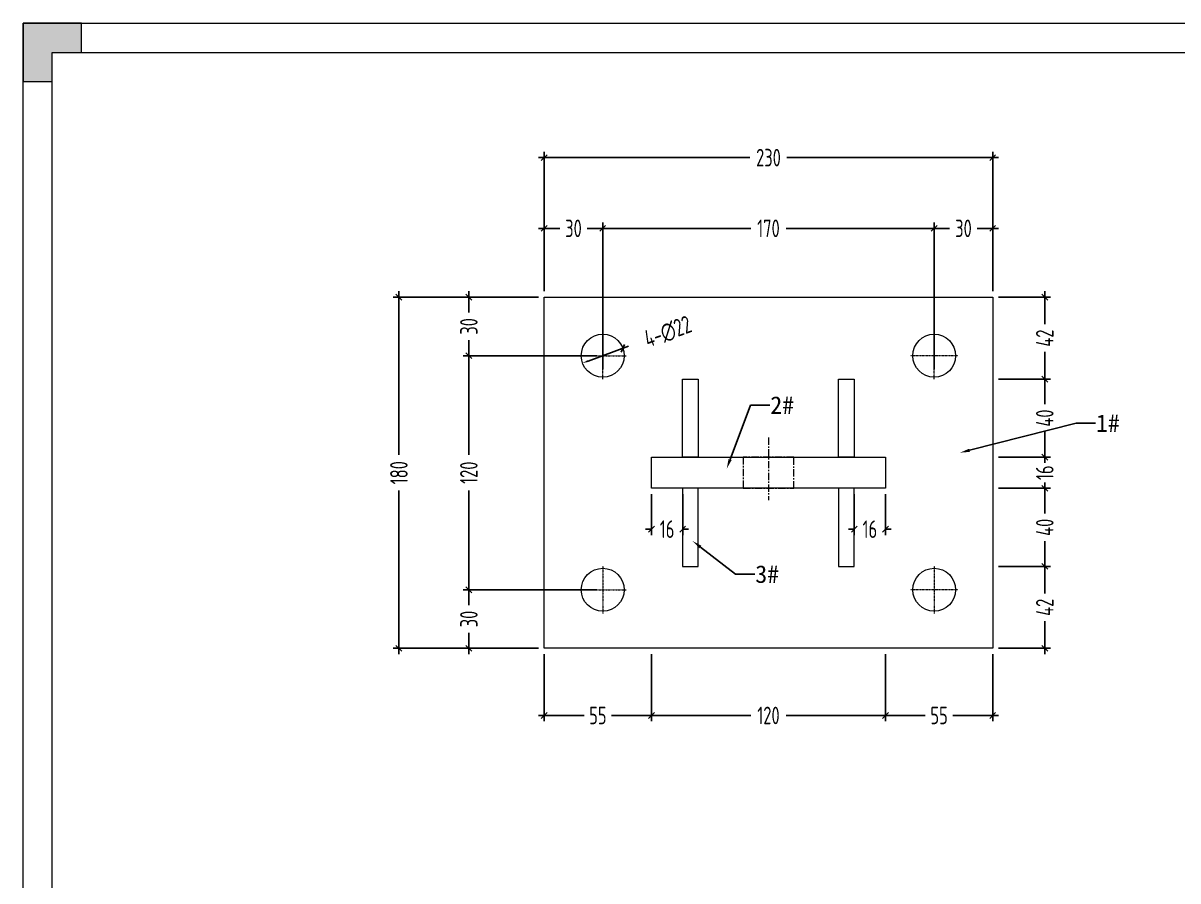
# Model space of a CAD drawing. Header units: millimetres. Extents: x 136606 to 1229059, y 82794 to 127566.
# Drawn here: x 952495 to 953087, y 126906 to 127346 of the extents above; entities that cross this region are included whole.
import ezdxf
from ezdxf import colors
from ezdxf.entities.mleader import LeaderData, LeaderLine
from ezdxf.math import Vec2, Vec3

# ---------------------------------------------------------------- set-up
doc = ezdxf.new("R2010")
doc.units = ezdxf.units.MM
doc.linetypes.add('CENTER', pattern=[0.6, 0.375, -0.075, 0.075, -0.075])
doc.linetypes.add('CENTER2', pattern=[28.575, 19.05, -3.175, 3.175, -3.175])
doc.layers.add('HR-dimension', color=9, linetype='Continuous')
doc.layers.add('标注', color=9, linetype='Continuous')
for name, color, linetype, lineweight in [('加强板', 140, 'Continuous', 18), ('图框', 7, 'Continuous', 13), ('文本', 3, 'Continuous', 13), ('结构', 4, 'Continuous', 18), ('虚线', 1, 'CENTER2', 0)]:
    doc.layers.add(name, color=color, linetype=linetype, lineweight=lineweight)
doc.styles.add('Arial', font='arial.ttf')
doc.styles.add('hztxt', font='ros1.shx', dxfattribs={"width": 0.8, "bigfont": 'hztxt.shx'})
doc.dimstyles.new('DIM-3', dxfattribs={"dimscale": 3, "dimtxt": 3, "dimasz": 1, "dimexe": 1, "dimexo": 1, "dimgap": 1, "dimtad": 0, "dimdec": 1, "dimrnd": 0.0005, "dimzin": 9, "dimdsep": 46, "dimtxsty": 'hztxt', "dimblk": 'OBLIQUE', "dimcen": 0, "dimdle": 1, "dimclrd": 9, "dimclre": 9, "dimclrt": 2, "dimazin": 2, "dimtfac": 1, "dimtdec": 1, "dimtofl": 0, "dimtmove": 0, "dimatfit": 3, "dimfxl": 1, "dimarcsym": 2})
doc.dimstyles.new('HR-A3-DIM3', dxfattribs={"dimscale": 3, "dimtxt": 3, "dimasz": 1, "dimexe": 1, "dimexo": 1, "dimgap": 1, "dimtad": 1, "dimdec": 1, "dimdsep": 46, "dimtxsty": 'hztxt', "dimblk2": 'OBLIQUE', "dimsah": 1, "dimcen": 0, "dimdle": 1, "dimclrd": 9, "dimclre": 9, "dimclrt": 2, "dimadec": 1, "dimazin": 0, "dimtfac": 1, "dimtdec": 1, "dimtix": 1, "dimtmove": 2, "dimatfit": 3, "dimfxl": 1, "dimtfill": 1, "dimtolj": 1, "dimtzin": 0, "dimarcsym": 1})

# ---------------------------------------------------------------- blocks, each defined once
blk = doc.blocks.new('_Oblique')
at = {"color": 0, "linetype": 'ByBlock', "lineweight": -2}
blk.add_line((-0.5, -0.5), (0.5, 0.5), dxfattribs=at)
blk = doc.blocks.new('*D493')
at = {"layer": 'Defpoints', "color": 0, "ltscale": 10, "transparency": 16777216}
for p in [(952762.26, 127205.16), (952723.61, 127175.16), (952792.26, 127175.16)]:
    blk.add_point(p, dxfattribs=at)
at = {"layer": 'HR-dimension', "color": 9, "lineweight": -2, "ltscale": 10, "transparency": 16777216}
for p, q in [((952759.26, 127205.16), (952720.61, 127205.16)), ((952723.61, 127208.16), (952723.61, 127197.24)), ((952723.61, 127172.16), (952723.61, 127183.08)), ((952789.26, 127175.16), (952720.61, 127175.16))]:
    blk.add_line(p, q, dxfattribs=at)
at = {"layer": 'HR-dimension', "color": 9, "lineweight": -2, "ltscale": 10, "transparency": 16777216, "xscale": 3, "yscale": 3, "zscale": 3}
for p, rotation in [((952723.61, 127205.16), 90), ((952723.61, 127175.16), 270)]:
    blk.add_blockref('_Oblique', p, dxfattribs=dict(at, rotation=rotation))
at = {"layer": 'HR-dimension', "color": 2, "ltscale": 10, "transparency": 16777216, "insert": (952723.61, 127190.16), "char_height": 9, "attachment_point": 5, "rotation": 90, "style": 'hztxt'}
blk.add_mtext('30', dxfattribs=at)
blk = doc.blocks.new('*D357')
at = {"layer": 'Defpoints', "color": 0, "ltscale": 10, "transparency": 16777216}
for p in [(952792.26, 127175.16), (952723.61, 127055.16), (952792.26, 127055.16)]:
    blk.add_point(p, dxfattribs=at)
at = {"layer": 'HR-dimension', "color": 9, "lineweight": -2, "ltscale": 10, "transparency": 16777216}
for p, q in [((952789.26, 127175.16), (952720.61, 127175.16)), ((952723.61, 127178.16), (952723.61, 127124.28)), ((952723.61, 127052.16), (952723.61, 127106.04)), ((952789.26, 127055.16), (952720.61, 127055.16))]:
    blk.add_line(p, q, dxfattribs=at)
at = {"layer": 'HR-dimension', "color": 9, "lineweight": -2, "ltscale": 10, "transparency": 16777216, "xscale": 3, "yscale": 3, "zscale": 3}
for p, rotation in [((952723.61, 127175.16), 90), ((952723.61, 127055.16), 270)]:
    blk.add_blockref('_Oblique', p, dxfattribs=dict(at, rotation=rotation))
at = {"layer": 'HR-dimension', "color": 2, "ltscale": 10, "transparency": 16777216, "insert": (952723.61, 127115.16), "char_height": 9, "attachment_point": 5, "rotation": 90, "style": 'hztxt'}
blk.add_mtext('120', dxfattribs=at)
blk = doc.blocks.new('*D494')
at = {"layer": 'Defpoints', "color": 0, "ltscale": 10, "transparency": 16777216}
for p in [(952792.26, 127055.16), (952723.61, 127025.16), (952762.26, 127025.16)]:
    blk.add_point(p, dxfattribs=at)
at = {"layer": 'HR-dimension', "color": 9, "lineweight": -2, "ltscale": 10, "transparency": 16777216}
for p, q in [((952723.61, 127058.16), (952723.61, 127047.24)), ((952789.26, 127055.16), (952720.61, 127055.16)), ((952723.61, 127022.16), (952723.61, 127033.08)), ((952759.26, 127025.16), (952720.61, 127025.16))]:
    blk.add_line(p, q, dxfattribs=at)
at = {"layer": 'HR-dimension', "color": 9, "lineweight": -2, "ltscale": 10, "transparency": 16777216, "xscale": 3, "yscale": 3, "zscale": 3}
for p, rotation in [((952723.61, 127055.16), 90), ((952723.61, 127025.16), 270)]:
    blk.add_blockref('_Oblique', p, dxfattribs=dict(at, rotation=rotation))
at = {"layer": 'HR-dimension', "color": 2, "ltscale": 10, "transparency": 16777216, "insert": (952723.61, 127040.16), "char_height": 9, "attachment_point": 5, "rotation": 90, "style": 'hztxt'}
blk.add_mtext('30', dxfattribs=at)
blk = doc.blocks.new('*D495')
at = {"layer": 'Defpoints', "color": 0, "ltscale": 10, "transparency": 16777216}
for p in [(952687.74, 127205.16), (952762.26, 127205.16), (952762.26, 127025.16)]:
    blk.add_point(p, dxfattribs=at)
at = {"layer": 'HR-dimension', "color": 9, "lineweight": -2, "ltscale": 10, "transparency": 16777216}
for p, q in [((952759.26, 127205.16), (952684.74, 127205.16)), ((952687.74, 127208.16), (952687.74, 127124.28)), ((952687.74, 127022.16), (952687.74, 127106.04)), ((952759.26, 127025.16), (952684.74, 127025.16))]:
    blk.add_line(p, q, dxfattribs=at)
at = {"layer": 'HR-dimension', "color": 9, "lineweight": -2, "ltscale": 10, "transparency": 16777216, "xscale": 3, "yscale": 3, "zscale": 3}
for p, rotation in [((952687.74, 127205.16), 90), ((952687.74, 127025.16), 270)]:
    blk.add_blockref('_Oblique', p, dxfattribs=dict(at, rotation=rotation))
at = {"layer": 'HR-dimension', "color": 2, "ltscale": 10, "transparency": 16777216, "insert": (952687.74, 127115.16), "char_height": 9, "attachment_point": 5, "rotation": 90, "style": 'hztxt'}
blk.add_mtext('180', dxfattribs=at)
blk = doc.blocks.new('*D358')
at = {"layer": 'Defpoints', "color": 0, "ltscale": 10, "transparency": 16777216}
for p in [(952792.26, 127240.44), (952762.26, 127205.16), (952792.26, 127165.16)]:
    blk.add_point(p, dxfattribs=at)
at = {"layer": 'HR-dimension', "color": 9, "lineweight": -2, "ltscale": 10, "transparency": 16777216}
for p, q in [((952759.26, 127240.44), (952770.18, 127240.44)), ((952762.26, 127208.16), (952762.26, 127243.44)), ((952795.26, 127240.44), (952784.34, 127240.44)), ((952792.26, 127168.16), (952792.26, 127243.44))]:
    blk.add_line(p, q, dxfattribs=at)
at = {"layer": 'HR-dimension', "color": 9, "lineweight": -2, "ltscale": 10, "transparency": 16777216, "xscale": 3, "yscale": 3, "zscale": 3, "rotation": 180}
blk.add_blockref('_Oblique', (952762.26, 127240.44), dxfattribs=at)
at = {"layer": 'HR-dimension', "color": 9, "lineweight": -2, "ltscale": 10, "transparency": 16777216, "xscale": 3, "yscale": 3, "zscale": 3}
blk.add_blockref('_Oblique', (952792.26, 127240.44), dxfattribs=at)
at = {"layer": 'HR-dimension', "color": 2, "ltscale": 10, "transparency": 16777216, "insert": (952777.26, 127240.44), "char_height": 9, "attachment_point": 5, "style": 'hztxt'}
blk.add_mtext('30', dxfattribs=at)
blk = doc.blocks.new('*D359')
at = {"layer": 'Defpoints', "color": 0, "ltscale": 10, "transparency": 16777216}
for p in [(952962.26, 127240.44), (952792.26, 127165.16), (952962.26, 127165.16)]:
    blk.add_point(p, dxfattribs=at)
at = {"layer": 'HR-dimension', "color": 9, "lineweight": -2, "ltscale": 10, "transparency": 16777216}
for p, q in [((952789.26, 127240.44), (952868.14, 127240.44)), ((952792.26, 127168.16), (952792.26, 127243.44)), ((952965.26, 127240.44), (952886.38, 127240.44)), ((952962.26, 127168.16), (952962.26, 127243.44))]:
    blk.add_line(p, q, dxfattribs=at)
at = {"layer": 'HR-dimension', "color": 9, "lineweight": -2, "ltscale": 10, "transparency": 16777216, "xscale": 3, "yscale": 3, "zscale": 3, "rotation": 180}
blk.add_blockref('_Oblique', (952792.26, 127240.44), dxfattribs=at)
at = {"layer": 'HR-dimension', "color": 9, "lineweight": -2, "ltscale": 10, "transparency": 16777216, "xscale": 3, "yscale": 3, "zscale": 3}
blk.add_blockref('_Oblique', (952962.26, 127240.44), dxfattribs=at)
at = {"layer": 'HR-dimension', "color": 2, "ltscale": 10, "transparency": 16777216, "insert": (952877.26, 127240.44), "char_height": 9, "attachment_point": 5, "style": 'hztxt'}
blk.add_mtext('170', dxfattribs=at)
blk = doc.blocks.new('*D496')
at = {"layer": 'Defpoints', "color": 0, "ltscale": 10, "transparency": 16777216}
for p in [(952992.26, 127240.44), (952992.26, 127205.16), (952962.26, 127165.16)]:
    blk.add_point(p, dxfattribs=at)
at = {"layer": 'HR-dimension', "color": 9, "lineweight": -2, "ltscale": 10, "transparency": 16777216}
for p, q in [((952959.26, 127240.44), (952970.18, 127240.44)), ((952962.26, 127168.16), (952962.26, 127243.44)), ((952995.26, 127240.44), (952984.34, 127240.44)), ((952992.26, 127208.16), (952992.26, 127243.44))]:
    blk.add_line(p, q, dxfattribs=at)
at = {"layer": 'HR-dimension', "color": 9, "lineweight": -2, "ltscale": 10, "transparency": 16777216, "xscale": 3, "yscale": 3, "zscale": 3, "rotation": 180}
blk.add_blockref('_Oblique', (952962.26, 127240.44), dxfattribs=at)
at = {"layer": 'HR-dimension', "color": 9, "lineweight": -2, "ltscale": 10, "transparency": 16777216, "xscale": 3, "yscale": 3, "zscale": 3}
blk.add_blockref('_Oblique', (952992.26, 127240.44), dxfattribs=at)
at = {"layer": 'HR-dimension', "color": 2, "ltscale": 10, "transparency": 16777216, "insert": (952977.26, 127240.44), "char_height": 9, "attachment_point": 5, "style": 'hztxt'}
blk.add_mtext('30', dxfattribs=at)
blk = doc.blocks.new('*D497')
at = {"layer": 'Defpoints', "color": 0, "ltscale": 10, "transparency": 16777216}
for p in [(952762.26, 127276.69), (952762.26, 127205.16), (952992.26, 127205.16)]:
    blk.add_point(p, dxfattribs=at)
at = {"layer": 'HR-dimension', "color": 9, "lineweight": -2, "ltscale": 10, "transparency": 16777216}
for p, q in [((952759.26, 127276.69), (952867.78, 127276.69)), ((952762.26, 127208.16), (952762.26, 127279.69)), ((952995.26, 127276.69), (952886.74, 127276.69)), ((952992.26, 127208.16), (952992.26, 127279.69))]:
    blk.add_line(p, q, dxfattribs=at)
at = {"layer": 'HR-dimension', "color": 9, "lineweight": -2, "ltscale": 10, "transparency": 16777216, "xscale": 3, "yscale": 3, "zscale": 3, "rotation": 180}
blk.add_blockref('_Oblique', (952762.26, 127276.69), dxfattribs=at)
at = {"layer": 'HR-dimension', "color": 9, "lineweight": -2, "ltscale": 10, "transparency": 16777216, "xscale": 3, "yscale": 3, "zscale": 3}
blk.add_blockref('_Oblique', (952992.26, 127276.69), dxfattribs=at)
at = {"layer": 'HR-dimension', "color": 2, "ltscale": 10, "transparency": 16777216, "insert": (952877.26, 127276.69), "char_height": 9, "attachment_point": 5, "style": 'hztxt'}
blk.add_mtext('230', dxfattribs=at)
blk = doc.blocks.new('*D486')
at = {"layer": 'Defpoints', "color": 0, "ltscale": 10, "transparency": 16777216}
for p in [(952802.59, 127178.93), (952781.92, 127171.39)]:
    blk.add_point(p, dxfattribs=at)
at = {"layer": 'HR-dimension', "color": 9, "lineweight": -2, "ltscale": 10, "transparency": 16777216}
blk.add_line((952784.74, 127172.42), (952805.41, 127179.96), dxfattribs=at)
at = {"layer": 'HR-dimension', "color": 9, "ltscale": 10, "transparency": 16777216}
blk.add_solid([(952784.57, 127172.89), (952784.91, 127171.95), (952781.92, 127171.39)], dxfattribs=at)
at = {"layer": 'HR-dimension', "color": 9, "lineweight": -2, "ltscale": 10, "transparency": 16777216, "xscale": 3, "yscale": 3, "zscale": 3, "rotation": 20.04187993625169}
blk.add_blockref('_Oblique', (952802.59, 127178.93), dxfattribs=at)
at = {"layer": 'HR-dimension', "color": 2, "ltscale": 10, "transparency": 16777216, "insert": (952825.65, 127187.34), "char_height": 9, "attachment_point": 5, "rotation": 20.04188, "style": 'hztxt', "bg_fill": 3, "box_fill_scale": 1.1, "bg_fill_color": 256, "bg_fill_true_color": 13158600, "bg_fill_transparency": 0}
blk.add_mtext('\\A1;4-∅22', dxfattribs=at)
blk = doc.blocks.new('GW-TK')
at = {"layer": '图框', "linetype": 'Continuous', "lineweight": 0}
h = blk.add_hatch(color=256, dxfattribs=at)
h.dxf.hatch_style = 1
h.paths.add_polyline_path([(927183.55, 464715.01), (927183.55, 464705.01), (927188.55, 464705.01), (927188.55, 464710.01), (927193.56, 464710.01), (927193.56, 464715.01)])
blk.add_lwpolyline([(927188.55, 464705.01), (927188.55, 464710.01), (927193.56, 464710.01), (927193.56, 464715.01), (927183.55, 464715.01), (927183.55, 464705.01)], close=True, dxfattribs=at)
at = {"layer": '图框'}
for points in [[(927183.55, 464715.01), (927603.55, 464715.01), (927603.55, 464418.01), (927183.55, 464418.01)], [(927188.55, 464710.01), (927598.55, 464710.01), (927598.55, 464423.01), (927188.55, 464423.01)]]:
    blk.add_lwpolyline(points, close=True, dxfattribs=at)
blk = doc.blocks.new('*D341')
at = {"layer": 'Defpoints', "color": 0, "ltscale": 10, "transparency": 16777216}
for p in [(952762.26, 127025.16), (952817.26, 127025.16), (952762.26, 126990.71)]:
    blk.add_point(p, dxfattribs=at)
at = {"layer": 'HR-dimension', "color": 9, "lineweight": -2, "ltscale": 10, "transparency": 16777216}
for p, q in [((952762.26, 127022.16), (952762.26, 126987.71)), ((952817.26, 127022.16), (952817.26, 126987.71)), ((952759.26, 126990.71), (952782.68, 126990.71)), ((952820.26, 126990.71), (952796.84, 126990.71))]:
    blk.add_line(p, q, dxfattribs=at)
at = {"layer": 'HR-dimension', "color": 9, "lineweight": -2, "ltscale": 10, "transparency": 16777216, "xscale": 3, "yscale": 3, "zscale": 3, "rotation": 180}
blk.add_blockref('_Oblique', (952762.26, 126990.71), dxfattribs=at)
at = {"layer": 'HR-dimension', "color": 9, "lineweight": -2, "ltscale": 10, "transparency": 16777216, "xscale": 3, "yscale": 3, "zscale": 3}
blk.add_blockref('_Oblique', (952817.26, 126990.71), dxfattribs=at)
at = {"layer": 'HR-dimension', "color": 2, "ltscale": 10, "transparency": 16777216, "insert": (952789.76, 126990.71), "char_height": 9, "attachment_point": 5, "style": 'hztxt'}
blk.add_mtext('55', dxfattribs=at)
blk = doc.blocks.new('*D342')
at = {"layer": 'Defpoints', "color": 0, "ltscale": 10, "transparency": 16777216}
for p in [(952817.26, 127025.16), (952937.26, 127025.16), (952937.26, 126990.71)]:
    blk.add_point(p, dxfattribs=at)
at = {"layer": 'HR-dimension', "color": 9, "lineweight": -2, "ltscale": 10, "transparency": 16777216}
for p, q in [((952817.26, 127022.16), (952817.26, 126987.71)), ((952937.26, 127022.16), (952937.26, 126987.71)), ((952814.26, 126990.71), (952868.14, 126990.71)), ((952940.26, 126990.71), (952886.38, 126990.71))]:
    blk.add_line(p, q, dxfattribs=at)
at = {"layer": 'HR-dimension', "color": 9, "lineweight": -2, "ltscale": 10, "transparency": 16777216, "xscale": 3, "yscale": 3, "zscale": 3, "rotation": 180}
blk.add_blockref('_Oblique', (952817.26, 126990.71), dxfattribs=at)
at = {"layer": 'HR-dimension', "color": 9, "lineweight": -2, "ltscale": 10, "transparency": 16777216, "xscale": 3, "yscale": 3, "zscale": 3}
blk.add_blockref('_Oblique', (952937.26, 126990.71), dxfattribs=at)
at = {"layer": 'HR-dimension', "color": 2, "ltscale": 10, "transparency": 16777216, "insert": (952877.26, 126990.71), "char_height": 9, "attachment_point": 5, "style": 'hztxt'}
blk.add_mtext('120', dxfattribs=at)
blk = doc.blocks.new('*D343')
at = {"layer": 'Defpoints', "color": 0, "ltscale": 10, "transparency": 16777216}
for p in [(952937.26, 127025.16), (952992.26, 127025.16), (952992.26, 126990.71)]:
    blk.add_point(p, dxfattribs=at)
at = {"layer": 'HR-dimension', "color": 9, "lineweight": -2, "ltscale": 10, "transparency": 16777216}
for p, q in [((952937.26, 127022.16), (952937.26, 126987.71)), ((952992.26, 127022.16), (952992.26, 126987.71)), ((952934.26, 126990.71), (952957.68, 126990.71)), ((952995.26, 126990.71), (952971.84, 126990.71))]:
    blk.add_line(p, q, dxfattribs=at)
at = {"layer": 'HR-dimension', "color": 9, "lineweight": -2, "ltscale": 10, "transparency": 16777216, "xscale": 3, "yscale": 3, "zscale": 3, "rotation": 180}
blk.add_blockref('_Oblique', (952937.26, 126990.71), dxfattribs=at)
at = {"layer": 'HR-dimension', "color": 9, "lineweight": -2, "ltscale": 10, "transparency": 16777216, "xscale": 3, "yscale": 3, "zscale": 3}
blk.add_blockref('_Oblique', (952992.26, 126990.71), dxfattribs=at)
at = {"layer": 'HR-dimension', "color": 2, "ltscale": 10, "transparency": 16777216, "insert": (952964.76, 126990.71), "char_height": 9, "attachment_point": 5, "style": 'hztxt'}
blk.add_mtext('55', dxfattribs=at)
blk = doc.blocks.new('*D344')
at = {"layer": 'Defpoints', "color": 0, "ltscale": 10, "transparency": 16777216}
for p in [(952817.26, 127107.16), (952833.26, 127107.16), (952817.26, 127086.21)]:
    blk.add_point(p, dxfattribs=at)
at = {"layer": 'HR-dimension', "color": 9, "lineweight": -2, "ltscale": 10, "transparency": 16777216}
for p, q in [((952817.26, 127104.16), (952817.26, 127083.21)), ((952833.26, 127104.16), (952833.26, 127083.21)), ((952817.26, 127086.21), (952814.26, 127086.21)), ((952833.26, 127086.21), (952836.26, 127086.21))]:
    blk.add_line(p, q, dxfattribs=at)
at = {"layer": 'HR-dimension', "color": 9, "lineweight": -2, "ltscale": 10, "transparency": 16777216, "xscale": 3, "yscale": 3, "zscale": 3}
blk.add_blockref('_Oblique', (952817.26, 127086.21), dxfattribs=at)
at = {"layer": 'HR-dimension', "color": 9, "lineweight": -2, "ltscale": 10, "transparency": 16777216, "xscale": 3, "yscale": 3, "zscale": 3, "rotation": 180}
blk.add_blockref('_Oblique', (952833.26, 127086.21), dxfattribs=at)
at = {"layer": 'HR-dimension', "color": 2, "ltscale": 10, "transparency": 16777216, "insert": (952825.26, 127086.21), "char_height": 9, "attachment_point": 5, "style": 'hztxt'}
blk.add_mtext('16', dxfattribs=at)
blk = doc.blocks.new('*D345')
at = {"layer": 'Defpoints', "color": 0, "ltscale": 10, "transparency": 16777216}
for p in [(952992.26, 127163.16), (953018.96, 127163.16), (952992.26, 127123.16)]:
    blk.add_point(p, dxfattribs=at)
at = {"layer": 'HR-dimension', "color": 9, "lineweight": -2, "ltscale": 10, "transparency": 16777216}
for p, q in [((952995.26, 127163.16), (953021.96, 127163.16)), ((953018.96, 127166.16), (953018.96, 127150.24)), ((953018.96, 127120.16), (953018.96, 127136.08)), ((952995.26, 127123.16), (953021.96, 127123.16))]:
    blk.add_line(p, q, dxfattribs=at)
at = {"layer": 'HR-dimension', "color": 9, "lineweight": -2, "ltscale": 10, "transparency": 16777216, "xscale": 3, "yscale": 3, "zscale": 3}
for p, rotation in [((953018.96, 127163.16), 90), ((953018.96, 127123.16), 270)]:
    blk.add_blockref('_Oblique', p, dxfattribs=dict(at, rotation=rotation))
at = {"layer": 'HR-dimension', "color": 2, "ltscale": 10, "transparency": 16777216, "insert": (953018.96, 127143.16), "char_height": 9, "attachment_point": 5, "rotation": 90, "style": 'hztxt'}
blk.add_mtext('40', dxfattribs=at)
blk = doc.blocks.new('*D346')
at = {"layer": 'Defpoints', "color": 0, "ltscale": 10, "transparency": 16777216}
for p in [(952992.26, 127205.16), (953018.96, 127205.16), (952992.26, 127163.16)]:
    blk.add_point(p, dxfattribs=at)
at = {"layer": 'HR-dimension', "color": 9, "lineweight": -2, "ltscale": 10, "transparency": 16777216}
for p, q in [((952995.26, 127205.16), (953021.96, 127205.16)), ((953018.96, 127208.16), (953018.96, 127191.24)), ((953018.96, 127160.16), (953018.96, 127177.08)), ((952995.26, 127163.16), (953021.96, 127163.16))]:
    blk.add_line(p, q, dxfattribs=at)
at = {"layer": 'HR-dimension', "color": 9, "lineweight": -2, "ltscale": 10, "transparency": 16777216, "xscale": 3, "yscale": 3, "zscale": 3}
for p, rotation in [((953018.96, 127205.16), 90), ((953018.96, 127163.16), 270)]:
    blk.add_blockref('_Oblique', p, dxfattribs=dict(at, rotation=rotation))
at = {"layer": 'HR-dimension', "color": 2, "ltscale": 10, "transparency": 16777216, "insert": (953018.96, 127184.16), "char_height": 9, "attachment_point": 5, "rotation": 90, "style": 'hztxt'}
blk.add_mtext('42', dxfattribs=at)
blk = doc.blocks.new('*D347')
at = {"layer": 'Defpoints', "color": 0, "ltscale": 10, "transparency": 16777216}
for p in [(952992.26, 127123.16), (952992.26, 127107.16), (953018.96, 127107.16)]:
    blk.add_point(p, dxfattribs=at)
at = {"layer": 'HR-dimension', "color": 9, "lineweight": -2, "ltscale": 10, "transparency": 16777216}
for p, q in [((952995.26, 127123.16), (953021.96, 127123.16)), ((953018.96, 127123.16), (953018.96, 127126.16)), ((952995.26, 127107.16), (953021.96, 127107.16)), ((953018.96, 127107.16), (953018.96, 127104.16))]:
    blk.add_line(p, q, dxfattribs=at)
at = {"layer": 'HR-dimension', "color": 9, "lineweight": -2, "ltscale": 10, "transparency": 16777216, "xscale": 3, "yscale": 3, "zscale": 3}
for p, rotation in [((953018.96, 127123.16), 270), ((953018.96, 127107.16), 90)]:
    blk.add_blockref('_Oblique', p, dxfattribs=dict(at, rotation=rotation))
at = {"layer": 'HR-dimension', "color": 2, "ltscale": 10, "transparency": 16777216, "insert": (953018.96, 127115.16), "char_height": 9, "attachment_point": 5, "rotation": 90, "style": 'hztxt'}
blk.add_mtext('16', dxfattribs=at)
blk = doc.blocks.new('*D348')
at = {"layer": 'Defpoints', "color": 0, "ltscale": 10, "transparency": 16777216}
for p in [(952992.26, 127107.16), (952992.26, 127067.16), (953018.96, 127067.16)]:
    blk.add_point(p, dxfattribs=at)
at = {"layer": 'HR-dimension', "color": 9, "lineweight": -2, "ltscale": 10, "transparency": 16777216}
for p, q in [((953018.96, 127110.16), (953018.96, 127094.24)), ((952995.26, 127107.16), (953021.96, 127107.16)), ((953018.96, 127064.16), (953018.96, 127080.08)), ((952995.26, 127067.16), (953021.96, 127067.16))]:
    blk.add_line(p, q, dxfattribs=at)
at = {"layer": 'HR-dimension', "color": 9, "lineweight": -2, "ltscale": 10, "transparency": 16777216, "xscale": 3, "yscale": 3, "zscale": 3}
for p, rotation in [((953018.96, 127107.16), 90), ((953018.96, 127067.16), 270)]:
    blk.add_blockref('_Oblique', p, dxfattribs=dict(at, rotation=rotation))
at = {"layer": 'HR-dimension', "color": 2, "ltscale": 10, "transparency": 16777216, "insert": (953018.96, 127087.16), "char_height": 9, "attachment_point": 5, "rotation": 90, "style": 'hztxt'}
blk.add_mtext('40', dxfattribs=at)
blk = doc.blocks.new('*D349')
at = {"layer": 'Defpoints', "color": 0, "ltscale": 10, "transparency": 16777216}
for p in [(952992.26, 127067.16), (952992.26, 127025.16), (953018.96, 127025.16)]:
    blk.add_point(p, dxfattribs=at)
at = {"layer": 'HR-dimension', "color": 9, "lineweight": -2, "ltscale": 10, "transparency": 16777216}
for p, q in [((953018.96, 127070.16), (953018.96, 127053.24)), ((952995.26, 127067.16), (953021.96, 127067.16)), ((953018.96, 127022.16), (953018.96, 127039.08)), ((952995.26, 127025.16), (953021.96, 127025.16))]:
    blk.add_line(p, q, dxfattribs=at)
at = {"layer": 'HR-dimension', "color": 9, "lineweight": -2, "ltscale": 10, "transparency": 16777216, "xscale": 3, "yscale": 3, "zscale": 3}
for p, rotation in [((953018.96, 127067.16), 90), ((953018.96, 127025.16), 270)]:
    blk.add_blockref('_Oblique', p, dxfattribs=dict(at, rotation=rotation))
at = {"layer": 'HR-dimension', "color": 2, "ltscale": 10, "transparency": 16777216, "insert": (953018.96, 127046.16), "char_height": 9, "attachment_point": 5, "rotation": 90, "style": 'hztxt'}
blk.add_mtext('42', dxfattribs=at)
blk = doc.blocks.new('*D350')
at = {"layer": 'Defpoints', "color": 0, "ltscale": 10, "transparency": 16777216}
for p in [(952921.26, 127107.16), (952937.26, 127107.16), (952921.26, 127086.21)]:
    blk.add_point(p, dxfattribs=at)
at = {"layer": 'HR-dimension', "color": 9, "lineweight": -2, "ltscale": 10, "transparency": 16777216}
for p, q in [((952921.26, 127104.16), (952921.26, 127083.21)), ((952937.26, 127104.16), (952937.26, 127083.21)), ((952921.26, 127086.21), (952918.26, 127086.21)), ((952937.26, 127086.21), (952940.26, 127086.21))]:
    blk.add_line(p, q, dxfattribs=at)
at = {"layer": 'HR-dimension', "color": 9, "lineweight": -2, "ltscale": 10, "transparency": 16777216, "xscale": 3, "yscale": 3, "zscale": 3}
blk.add_blockref('_Oblique', (952921.26, 127086.21), dxfattribs=at)
at = {"layer": 'HR-dimension', "color": 9, "lineweight": -2, "ltscale": 10, "transparency": 16777216, "xscale": 3, "yscale": 3, "zscale": 3, "rotation": 180}
blk.add_blockref('_Oblique', (952937.26, 127086.21), dxfattribs=at)
at = {"layer": 'HR-dimension', "color": 2, "ltscale": 10, "transparency": 16777216, "insert": (952929.26, 127086.21), "char_height": 9, "attachment_point": 5, "style": 'hztxt'}
blk.add_mtext('16', dxfattribs=at)

msp = doc.modelspace()

# ---------------------------------------------------------------- linework, layer by layer
at = {"layer": '加强板', "color": 3}
for points in [[(952833.2564, 127163.1593), (952841.2564, 127163.1593), (952841.2564, 127123.1593), (952833.2564, 127123.1593)], [(952913.2564, 127163.1593), (952921.2564, 127163.1593), (952921.2564, 127123.1593), (952913.2564, 127123.1593)], [(952817.2564, 127123.1593), (952937.2564, 127123.1593), (952937.2564, 127107.1593), (952817.2564, 127107.1593)], [(952833.2564, 127067.1593), (952841.2564, 127067.1593), (952841.2564, 127107.1593), (952833.2564, 127107.1593)], [(952913.2564, 127067.1593), (952921.2564, 127067.1593), (952921.2564, 127107.1593), (952913.2564, 127107.1593)]]:
    msp.add_lwpolyline(points, close=True, dxfattribs=at)
at = {"layer": '结构', "color": 1, "linetype": 'CENTER', "ltscale": 0.44}
for p, q in [((952792.2564, 127163.0593), (952792.2564, 127187.2593)), ((952962.2564, 127163.0593), (952962.2564, 127187.2593)), ((952780.1564, 127175.1593), (952804.3564, 127175.1593)), ((952974.3564, 127175.1593), (952950.1564, 127175.1593)), ((952792.2564, 127067.2593), (952792.2564, 127043.0593)), ((952962.2564, 127067.2593), (952962.2564, 127043.0593)), ((952780.1564, 127055.1593), (952804.3564, 127055.1593)), ((952974.3564, 127055.1593), (952950.1564, 127055.1593))]:
    msp.add_line(p, q, dxfattribs=at)
at = {"layer": '结构', "color": 6}
msp.add_lwpolyline([(952762.2564, 127205.1593), (952992.2564, 127205.1593), (952992.2564, 127025.1593), (952762.2564, 127025.1593)], close=True, dxfattribs=at)
at = {"layer": '结构', "color": 4}
for centre in [(952792.2564, 127175.1593), (952962.2564, 127175.1593), (952792.2564, 127055.1593), (952962.2564, 127055.1593)]:
    msp.add_circle(centre, 11, dxfattribs=at)
at = {"layer": '虚线', "color": 1, "linetype": 'CENTER', "ltscale": 10}
msp.add_lwpolyline([(952877.2564, 127133.1593), (952877.2564, 127101.1593)], dxfattribs=at)
msp.add_lwpolyline([(952890.2564, 127123.1593), (952864.2564, 127123.1593), (952864.2564, 127107.1593), (952890.2564, 127107.1593)], close=True, dxfattribs=at)

# ---------------------------------------------------------------- dimensions: what is measured, and where the dimension line sits
at = {"layer": 'HR-dimension', "ltscale": 10}
for base, p1, p2, picture, middle in [((952762.2564, 127276.6893), (952992.2564, 127205.1593), (952762.2564, 127205.1593), '*D497', (952877.2564, 127276.6893)), ((952792.2564, 127240.4374), (952762.2564, 127205.1593), (952792.2564, 127165.1593), '*D358', (952777.2564, 127240.4374)), ((952962.2564, 127240.4374), (952792.2564, 127165.1593), (952962.2564, 127165.1593), '*D359', (952877.2564, 127240.4374)), ((952992.2564, 127240.4374), (952962.2564, 127165.1593), (952992.2564, 127205.1593), '*D496', (952977.2564, 127240.4374)), ((952817.2564, 127086.2097), (952833.2564, 127107.1593), (952817.2564, 127107.1593), '*D344', (952825.2564, 127086.2097)), ((952921.2564, 127086.2097), (952937.2564, 127107.1593), (952921.2564, 127107.1593), '*D350', (952929.2564, 127086.2097)), ((952762.2564, 126990.7067), (952817.2564, 127025.1593), (952762.2564, 127025.1593), '*D341', (952789.7564, 126990.7067)), ((952937.2564, 126990.7067), (952817.2564, 127025.1593), (952937.2564, 127025.1593), '*D342', (952877.2564, 126990.7067)), ((952992.2564, 126990.7067), (952937.2564, 127025.1593), (952992.2564, 127025.1593), '*D343', (952964.7564, 126990.7067))]:
    dim = msp.add_linear_dim(base=base, p1=p1, p2=p2, dimstyle='DIM-3', dxfattribs=at)
    dim.commit()
    dim.dimension.update_dxf_attribs({"geometry": picture, "text_midpoint": middle})
for base, p1, p2, picture, middle in [((952687.7443, 127205.1593), (952762.2564, 127025.1593), (952762.2564, 127205.1593), '*D495', (952687.7443, 127115.1593)), ((952723.6073, 127175.1593), (952762.2564, 127205.1593), (952792.2564, 127175.1593), '*D493', (952723.6073, 127190.1593)), ((953018.9616, 127205.1593), (952992.2564, 127163.1593), (952992.2564, 127205.1593), '*D346', (953018.9616, 127184.1593)), ((952723.6073, 127055.1593), (952792.2564, 127175.1593), (952792.2564, 127055.1593), '*D357', (952723.6073, 127115.1593)), ((953018.9616, 127163.1593), (952992.2564, 127123.1593), (952992.2564, 127163.1593), '*D345', (953018.9616, 127143.1593)), ((953018.9616, 127107.1593), (952992.2564, 127123.1593), (952992.2564, 127107.1593), '*D347', (953018.9616, 127115.1593)), ((953018.9616, 127067.1593), (952992.2564, 127107.1593), (952992.2564, 127067.1593), '*D348', (953018.9616, 127087.1593)), ((953018.9616, 127025.1593), (952992.2564, 127067.1593), (952992.2564, 127025.1593), '*D349', (953018.9616, 127046.1593)), ((952723.6073, 127025.1593), (952792.2564, 127055.1593), (952762.2564, 127025.1593), '*D494', (952723.6073, 127040.1593))]:
    dim = msp.add_linear_dim(base=base, p1=p1, p2=p2, angle=90, dimstyle='DIM-3', dxfattribs=at)
    dim.commit()
    dim.dimension.update_dxf_attribs({"geometry": picture, "text_midpoint": middle})

# ---------------------------------------------------------------- leaders
at = {"layer": '标注', "color": 6}
ml = msp.add_multileader_mtext('Standard', dxfattribs=at)
ml.set_content('{\\fSimSun|b0|i0|c134|p2;2#}', color=6, style='Arial')
ml.set_leader_properties(color=9)
ml.build(insert=Vec2(0, 0))
ml.multileader.update_dxf_attribs({"dogleg_length": 100, "arrow_head_size": 5})
ctx = ml.context
ctx.base_point, ctx.char_height, ctx.arrow_head_size, ctx.landing_gap_size, ctx.plane_origin = Vec3(952878.001, 127149.8237), 9, 5, 0.2, Vec3(952798.0455, 258195.8305)
notes = []
notes.append((ctx, [(0, (1, 1, 0), (952868.001, 127149.8237), (1, 0), 10, [(0, [(952855.8197, 127117.1838)], 0, [])])]))
ctx.mtext.insert, ctx.mtext.width, ctx.mtext.defined_height, ctx.mtext.flow_direction = Vec3(952878.201, 127154.3237), 100, 36.9267, 5
ml = msp.add_multileader_mtext('Standard', dxfattribs=at)
ml.set_content('{\\fSimSun|b0|i0|c134|p2;1#}', color=6, style='Arial')
ml.set_leader_properties(color=9)
ml.build(insert=Vec2(0, 0))
ml.multileader.update_dxf_attribs({"dogleg_length": 100, "arrow_head_size": 5})
ctx = ml.context
ctx.base_point, ctx.char_height, ctx.arrow_head_size, ctx.landing_gap_size, ctx.plane_origin = Vec3(953045.0105, 127140.544), 9, 5, 0.2, Vec3(952970.439, 258161.7146)
notes.append((ctx, [(0, (1, 1, 0), (953035.0105, 127140.544), (1, 0), 10, [(0, [(952975.492, 127125.4171)], 0, [])])]))
ctx.mtext.insert, ctx.mtext.width, ctx.mtext.defined_height, ctx.mtext.flow_direction = Vec3(953045.2105, 127145.044), 100, 36.9267, 5
ml = msp.add_multileader_mtext('Standard', dxfattribs=at)
ml.set_content('{\\fSimSun|b0|i0|c134|p2;3#}', color=6, style='Arial')
ml.set_leader_properties(color=9)
ml.build(insert=Vec2(0, 0))
ml.multileader.update_dxf_attribs({"dogleg_length": 100, "arrow_head_size": 5})
ctx = ml.context
ctx.base_point, ctx.char_height, ctx.arrow_head_size, ctx.landing_gap_size, ctx.plane_origin = Vec3(952870.3018, 127063.1819), 9, 5, 0.2, Vec3(952685.3978, 258111.3123)
notes.append((ctx, [(0, (1, 1, 0), (952860.3018, 127063.1819), (1, 0), 10, [(0, [(952838.3994, 127080.1267)], 0, [])])]))
ctx.mtext.insert, ctx.mtext.width, ctx.mtext.defined_height, ctx.mtext.flow_direction = Vec3(952870.5018, 127067.6819), 100, 36.9267, 5
for ctx, leaders in notes:
    for number, flags, end, landing, length, lines in leaders:
        leader = LeaderData()
        leader.index, (leader.has_last_leader_line, leader.has_dogleg_vector, leader.attachment_direction) = number, flags
        leader.last_leader_point, leader.dogleg_vector, leader.dogleg_length = Vec3(end), Vec3(landing), length
        for number, points, colour, breaks in lines:
            line = LeaderLine()
            line.index, line.vertices, line.color, line.breaks = number, Vec3.list(points), colors.encode_raw_color(colour), breaks
            leader.lines.append(line)
        ctx.leaders.append(leader)

# ---------------------------------------------------------------- next in the draw order: dimensions: what is measured, and where the dimension line sits
at = {"layer": 'HR-dimension', "ltscale": 10}
dim = msp.add_diameter_dim_2p(p1=(952781.9225, 127171.3895), p2=(952802.5902, 127178.929), text='4-<>', dimstyle='HR-A3-DIM3', dxfattribs=at)
dim.commit()
dim.dimension.update_dxf_attribs({"geometry": '*D486', "text_midpoint": (952825.6491, 127187.3409), "dimtype": 163})

# ---------------------------------------------------------------- next in the draw order: block references
at = {"layer": '文本', "xscale": 3, "yscale": 3, "zscale": 3}
msp.add_blockref('GW-TK', (-1829055.6517, -1266799.3827), dxfattribs=at)

doc.saveas('drawing.dxf')
